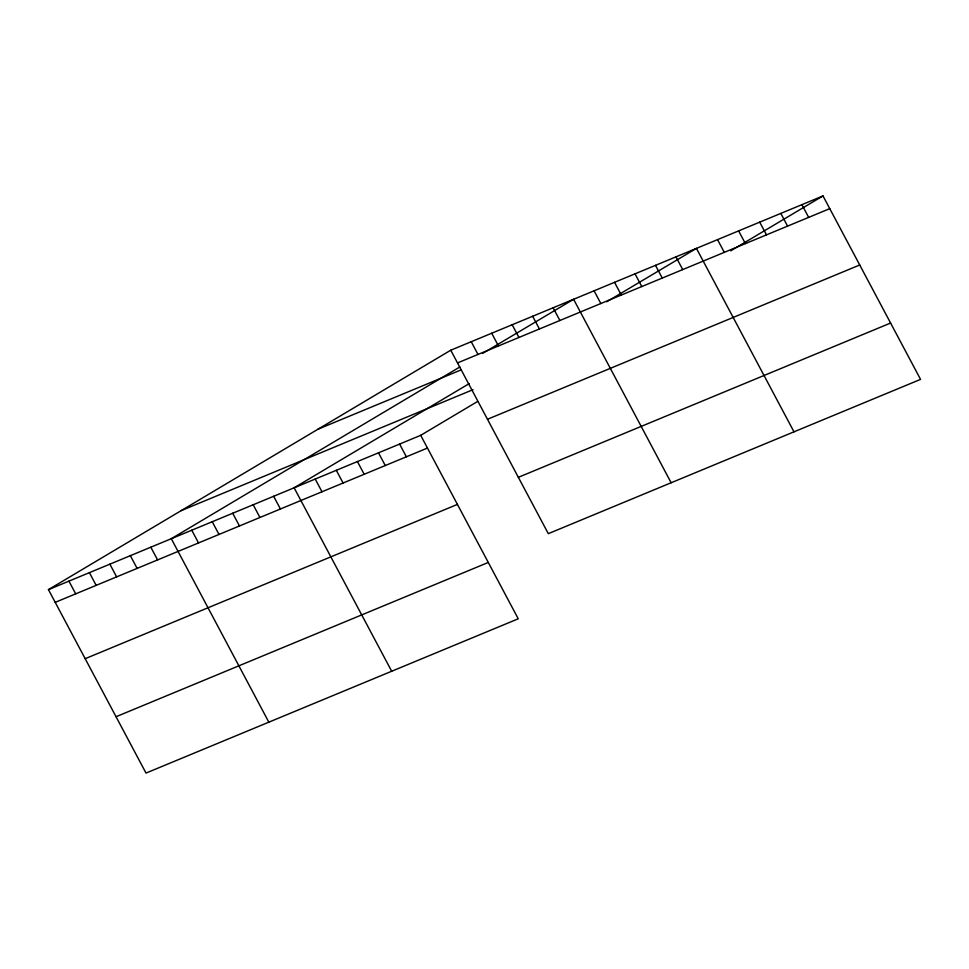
<?xml version="1.0" encoding="UTF-8"?>
<svg xmlns="http://www.w3.org/2000/svg" width="969" height="969" viewBox="0 0 969 969"><rect width="100%" height="100%" fill="white"/><g stroke="black" fill="none" stroke-linecap="round" stroke-linejoin="round"><path stroke-width="1.45" d="M48.45 589.624L420.691 435.335L518.245 618.791L146.004 773.08L48.45 589.624L450.755 350.209L822.996 195.92L920.55 379.376L548.309 533.665L450.755 350.209M459.803 367.009L171.295 538.703L268.837 722.171M482.562 353.467L573.6 299.288L671.142 482.756M469.178 383.627L294.128 487.795L391.682 671.251M606.667 301.795L696.445 248.379L793.986 431.835M420.691 435.335L477.596 401.469M730.699 250.85L822.996 195.92M457.525 362.927L829.767 208.638M318.002 429.206L461.305 369.807M181.215 510.615L473.042 389.659M487.48 419.274L859.721 264.985M55.209 602.343L427.462 448.053M518.342 477.317L890.596 323.04M85.175 658.69L457.416 504.401M116.038 716.733L488.279 562.456M801.908 204.665L808.667 217.383M780.82 213.41L787.579 226.128M759.72 222.143L766.491 234.873M738.632 230.888L745.391 243.607M717.532 239.634L724.303 252.352M675.962 256.858L682.733 269.588M655.492 265.349L662.251 278.067M635.022 273.827L641.781 286.558M614.54 282.318L621.311 295.036M594.07 290.809L600.841 303.527M553.129 307.779L559.888 320.497M532.647 316.257L539.418 328.988M512.177 324.748L518.948 337.466M491.707 333.239L498.466 345.957M471.225 341.718L477.996 354.448M399.603 444.081L406.362 456.799M378.504 452.814L385.274 465.544M357.416 461.559L364.174 474.289M336.316 470.304L343.087 483.022M315.228 479.049L321.987 491.767M273.658 496.273L280.429 509.004M253.188 504.764L259.946 517.482M232.705 513.243L239.476 525.973M212.235 521.734L219.006 534.452M191.765 530.225L198.524 542.943M150.813 547.194L157.584 559.912M130.343 555.673L137.113 568.403M109.872 564.164L116.631 576.882M89.402 572.655L96.161 585.373M68.92 581.134L75.691 593.852"/></g></svg>
